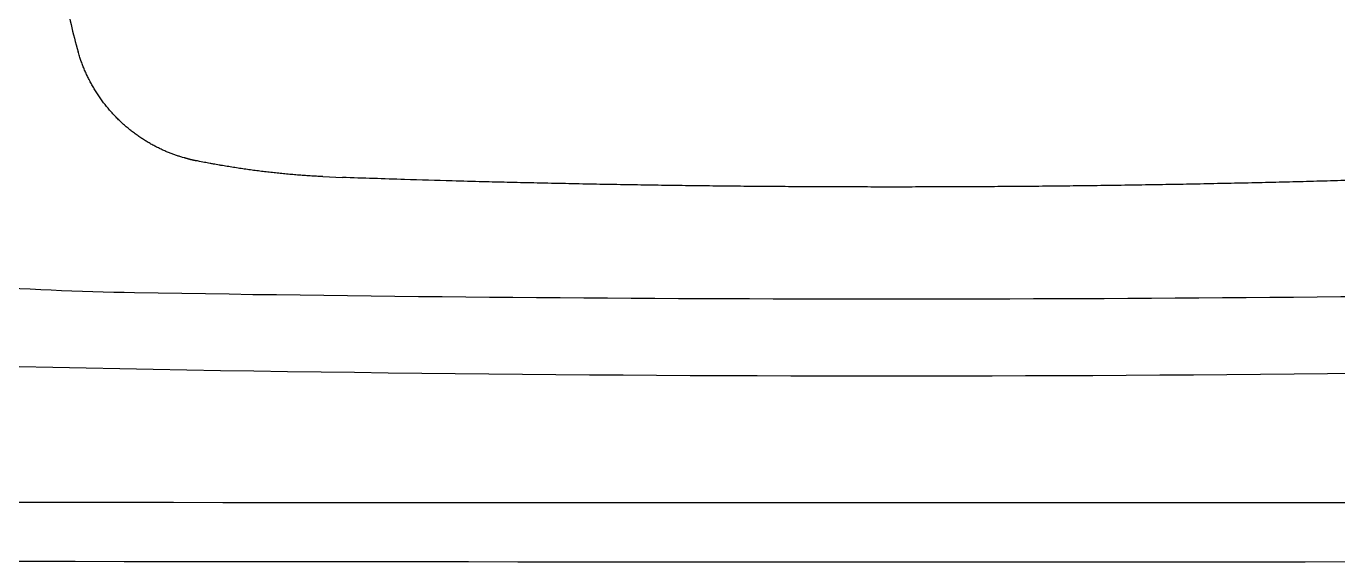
# Model space of a CAD drawing. Extents: x 408 to 498, y 628 to 778.
# Drawn here: x 450.125 to 454.43, y 645.318 to 647.078 of the extents above; entities that cross this region are included whole.
import ezdxf

# ---------------------------------------------------------------- set-up
doc = ezdxf.new("R2010")
doc.units = 0
doc.header["$MEASUREMENT"] = 0
doc.layers.add('1', color=4, linetype='Continuous')

# ---------------------------------------------------------------- blocks, each defined once
blk = doc.blocks.new('HSSCP')
at = {"layer": '1', "color": 4}
for points in [[(-2.6688, -2.0789), (-2.6698, -2.0754)], [(-1.8022, -2.4894), (-1.8668, -2.4864)]]:
    blk.add_lwpolyline(points, dxfattribs=at)
at = {"layer": '1', "color": 3}
for centre, radius, start, end in [((-2.3216, 6.8379), 9.7055, 262.56538, 269.03898), ((0, 144.4612), 147.3484, 269.033917, 270.966083)]:
    blk.add_arc(centre, radius, start, end, dxfattribs=at)
at = {"layer": '1', "color": 4}
for points in [[(-2.71, -1.8945), (-2.7006, -1.9556), (-2.6872, -2.0161), (-2.6698, -2.0754)], [(-3.524, -3.094), (-1.1751, -3.1553), (1.1751, -3.1553), (3.524, -3.094)]]:
    blk.add_open_spline(points, degree=3, dxfattribs=at)
for points, knots in [([(-2.3212, -2.4238), (-2.3212, -2.4238), (-2.3268, -2.4223), (-2.3268, -2.4223), (-2.3287, -2.4217), (-2.3306, -2.4212), (-2.3325, -2.4206), (-2.3344, -2.4201), (-2.3363, -2.4195), (-2.3382, -2.4189), (-2.3401, -2.4183), (-2.342, -2.4177), (-2.3439, -2.4171), (-2.3458, -2.4165), (-2.3478, -2.4158), (-2.3497, -2.4152), (-2.3516, -2.4145), (-2.3536, -2.4138), (-2.3555, -2.4131), (-2.3574, -2.4124), (-2.3594, -2.4117), (-2.3613, -2.411), (-2.3633, -2.4102), (-2.3653, -2.4095), (-2.3672, -2.4087), (-2.3692, -2.408), (-2.3712, -2.4072), (-2.3731, -2.4064), (-2.3751, -2.4056), (-2.3771, -2.4048), (-2.3791, -2.4039), (-2.3811, -2.4031), (-2.3831, -2.4022), (-2.3851, -2.4014), (-2.3871, -2.4005), (-2.3891, -2.3996), (-2.3911, -2.3987), (-2.3931, -2.3978), (-2.3951, -2.3968), (-2.3971, -2.3959), (-2.3991, -2.3949), (-2.4011, -2.394), (-2.4031, -2.393), (-2.4052, -2.392), (-2.4072, -2.391), (-2.4092, -2.39), (-2.4112, -2.389), (-2.4133, -2.3879), (-2.4153, -2.3869), (-2.4173, -2.3858), (-2.4194, -2.3847), (-2.4214, -2.3836), (-2.4234, -2.3825), (-2.4254, -2.3814), (-2.4275, -2.3803), (-2.4295, -2.3792), (-2.4316, -2.378), (-2.4336, -2.3768), (-2.4356, -2.3757), (-2.4377, -2.3745), (-2.4397, -2.3733), (-2.4417, -2.3721), (-2.4438, -2.3708), (-2.4458, -2.3696), (-2.4478, -2.3683), (-2.4499, -2.3671), (-2.4519, -2.3658), (-2.4539, -2.3645), (-2.456, -2.3632), (-2.458, -2.3619), (-2.46, -2.3606), (-2.462, -2.3592), (-2.4641, -2.3579), (-2.4661, -2.3565), (-2.4681, -2.3552), (-2.4701, -2.3538), (-2.4721, -2.3524), (-2.4741, -2.351), (-2.4761, -2.3495), (-2.4781, -2.3481), (-2.4802, -2.3467), (-2.4821, -2.3452), (-2.4841, -2.3437), (-2.4861, -2.3423), (-2.4881, -2.3408), (-2.4901, -2.3393), (-2.4921, -2.3377), (-2.494, -2.3362), (-2.496, -2.3347), (-2.498, -2.3331), (-2.4999, -2.3315), (-2.5019, -2.33), (-2.5039, -2.3284), (-2.5058, -2.3268), (-2.5077, -2.3251), (-2.5097, -2.3235), (-2.5116, -2.3219), (-2.5135, -2.3202), (-2.5154, -2.3186), (-2.5173, -2.3169), (-2.5193, -2.3152), (-2.5212, -2.3135), (-2.5231, -2.3118), (-2.5249, -2.3101), (-2.5268, -2.3083), (-2.5287, -2.3066), (-2.5306, -2.3048), (-2.5324, -2.3031), (-2.5343, -2.3013), (-2.5361, -2.2995), (-2.5379, -2.2977), (-2.5398, -2.2959), (-2.5416, -2.294), (-2.5434, -2.2922), (-2.5452, -2.2903), (-2.547, -2.2885), (-2.5488, -2.2866), (-2.5506, -2.2847), (-2.5523, -2.2828), (-2.5541, -2.2809), (-2.5559, -2.279), (-2.5576, -2.2771), (-2.5593, -2.2751), (-2.5611, -2.2732), (-2.5628, -2.2712), (-2.5645, -2.2693), (-2.5662, -2.2673), (-2.5679, -2.2653), (-2.5696, -2.2633), (-2.5712, -2.2613), (-2.5729, -2.2593), (-2.5746, -2.2573), (-2.5762, -2.2553), (-2.5779, -2.2532), (-2.5795, -2.2512), (-2.5811, -2.2491), (-2.5827, -2.2471), (-2.5843, -2.245), (-2.5859, -2.2429), (-2.5874, -2.2408), (-2.589, -2.2387), (-2.5906, -2.2366), (-2.5921, -2.2345), (-2.5936, -2.2324), (-2.5952, -2.2303), (-2.5967, -2.2281), (-2.5982, -2.226), (-2.5996, -2.2239), (-2.6011, -2.2217), (-2.6026, -2.2195), (-2.604, -2.2174), (-2.6055, -2.2152), (-2.6069, -2.213), (-2.6083, -2.2108), (-2.6097, -2.2086), (-2.6111, -2.2064), (-2.6125, -2.2042), (-2.6139, -2.202), (-2.6152, -2.1998), (-2.6166, -2.1976), (-2.6179, -2.1953), (-2.6192, -2.1931), (-2.6205, -2.1909), (-2.6218, -2.1886), (-2.6231, -2.1864), (-2.6244, -2.1841), (-2.6257, -2.1819), (-2.6269, -2.1796), (-2.6281, -2.1773), (-2.6294, -2.175), (-2.6306, -2.1728), (-2.6318, -2.1705), (-2.633, -2.1682), (-2.6341, -2.1659), (-2.6353, -2.1636), (-2.6364, -2.1613), (-2.6376, -2.1589), (-2.6387, -2.1566), (-2.6398, -2.1543), (-2.6409, -2.152), (-2.642, -2.1497), (-2.6431, -2.1473), (-2.6441, -2.145), (-2.6452, -2.1427), (-2.6462, -2.1403), (-2.6473, -2.138), (-2.6483, -2.1356), (-2.6493, -2.1332), (-2.6503, -2.1307), (-2.6513, -2.1283), (-2.6522, -2.126), (-2.6532, -2.1237), (-2.6541, -2.1214), (-2.6549, -2.1193), (-2.6557, -2.1172), (-2.6565, -2.1152), (-2.6575, -2.1125), (-2.6585, -2.1098), (-2.6594, -2.1071), (-2.6609, -2.1029), (-2.6623, -2.0988), (-2.6636, -2.0946), (-2.6654, -2.0891), (-2.6671, -2.0836), (-2.6688, -2.0781)], [0, 0, 0, 0, 1, 1, 1, 2, 2, 2, 3, 3, 3, 4, 4, 4, 5, 5, 5, 6, 6, 6, 7, 7, 7, 8, 8, 8, 9, 9, 9, 10, 10, 10, 11, 11, 11, 12, 12, 12, 13, 13, 13, 14, 14, 14, 15, 15, 15, 16, 16, 16, 17, 17, 17, 18, 18, 18, 19, 19, 19, 20, 20, 20, 21, 21, 21, 22, 22, 22, 23, 23, 23, 24, 24, 24, 25, 25, 25, 26, 26, 26, 27, 27, 27, 28, 28, 28, 29, 29, 29, 30, 30, 30, 31, 31, 31, 32, 32, 32, 33, 33, 33, 34, 34, 34, 35, 35, 35, 36, 36, 36, 37, 37, 37, 38, 38, 38, 39, 39, 39, 40, 40, 40, 41, 41, 41, 42, 42, 42, 43, 43, 43, 44, 44, 44, 45, 45, 45, 46, 46, 46, 47, 47, 47, 48, 48, 48, 49, 49, 49, 50, 50, 50, 51, 51, 51, 52, 52, 52, 53, 53, 53, 54, 54, 54, 55, 55, 55, 56, 56, 56, 57, 57, 57, 58, 58, 58, 59, 59, 59, 60, 60, 60, 61, 61, 61, 62, 62, 62, 63, 63, 63, 64, 64, 64, 65, 65, 65, 66, 66, 66, 67, 67, 67, 68, 68, 68, 68]), ([(-2.2775, -2.4343), (-2.2775, -2.4343), (-2.2786, -2.4342), (-2.2786, -2.4342), (-2.2789, -2.4341), (-2.2793, -2.4341), (-2.2796, -2.434), (-2.28, -2.434), (-2.2803, -2.4339), (-2.2807, -2.4339), (-2.281, -2.4338), (-2.2814, -2.4338), (-2.2818, -2.4337), (-2.2821, -2.4337), (-2.2825, -2.4336), (-2.2828, -2.4335), (-2.2832, -2.4335), (-2.2835, -2.4334), (-2.2839, -2.4334), (-2.2843, -2.4333), (-2.2846, -2.4332), (-2.285, -2.4332), (-2.2853, -2.4331), (-2.2857, -2.433), (-2.286, -2.433), (-2.2864, -2.4329), (-2.2868, -2.4329), (-2.2871, -2.4328), (-2.2875, -2.4327), (-2.2878, -2.4327), (-2.2882, -2.4326), (-2.2886, -2.4325), (-2.2889, -2.4324), (-2.2893, -2.4324), (-2.2896, -2.4323), (-2.29, -2.4322), (-2.2904, -2.4322), (-2.2907, -2.4321), (-2.2911, -2.432), (-2.2914, -2.4319), (-2.2918, -2.4319), (-2.2922, -2.4318), (-2.2925, -2.4317), (-2.2929, -2.4316), (-2.2932, -2.4316), (-2.2936, -2.4315), (-2.294, -2.4314), (-2.2943, -2.4313), (-2.2947, -2.4312), (-2.2951, -2.4312), (-2.2954, -2.4311), (-2.2958, -2.431), (-2.2961, -2.4309), (-2.2965, -2.4308), (-2.2969, -2.4308), (-2.2972, -2.4307), (-2.2976, -2.4306), (-2.298, -2.4305), (-2.2983, -2.4304), (-2.2987, -2.4303), (-2.2991, -2.4302), (-2.2994, -2.4302), (-2.2998, -2.4301), (-2.3002, -2.43), (-2.3005, -2.4299), (-2.3009, -2.4298), (-2.3012, -2.4297), (-2.3016, -2.4296), (-2.302, -2.4295), (-2.3023, -2.4294), (-2.3027, -2.4293), (-2.3031, -2.4292), (-2.3034, -2.4291), (-2.3038, -2.429), (-2.3042, -2.4289), (-2.3045, -2.4288), (-2.3049, -2.4287), (-2.3053, -2.4286), (-2.3056, -2.4286), (-2.306, -2.4284), (-2.3064, -2.4284), (-2.3067, -2.4282), (-2.3071, -2.4281), (-2.3075, -2.428), (-2.3079, -2.4279), (-2.3082, -2.4278), (-2.3086, -2.4277), (-2.309, -2.4276), (-2.3093, -2.4275), (-2.3097, -2.4274), (-2.3101, -2.4273), (-2.3104, -2.4272), (-2.3108, -2.4271), (-2.3112, -2.427), (-2.3116, -2.4269), (-2.3119, -2.4268), (-2.3123, -2.4266), (-2.3127, -2.4265), (-2.3131, -2.4264), (-2.3134, -2.4263), (-2.3138, -2.4262), (-2.3142, -2.4261), (-2.3145, -2.426), (-2.3148, -2.4259), (-2.3152, -2.4258), (-2.3155, -2.4257), (-2.3159, -2.4255), (-2.3163, -2.4254), (-2.3168, -2.4253), (-2.3174, -2.4251), (-2.3181, -2.4248), (-2.3187, -2.4246), (-2.3195, -2.4243), (-2.3204, -2.4241), (-2.3212, -2.4238)], [0, 0, 0, 0, 1, 1, 1, 2, 2, 2, 3, 3, 3, 4, 4, 4, 5, 5, 5, 6, 6, 6, 7, 7, 7, 8, 8, 8, 9, 9, 9, 10, 10, 10, 11, 11, 11, 12, 12, 12, 13, 13, 13, 14, 14, 14, 15, 15, 15, 16, 16, 16, 17, 17, 17, 18, 18, 18, 19, 19, 19, 20, 20, 20, 21, 21, 21, 22, 22, 22, 23, 23, 23, 24, 24, 24, 25, 25, 25, 26, 26, 26, 27, 27, 27, 28, 28, 28, 29, 29, 29, 30, 30, 30, 31, 31, 31, 32, 32, 32, 33, 33, 33, 34, 34, 34, 35, 35, 35, 36, 36, 36, 37, 37, 37, 38, 38, 38, 38]), ([(-1.8668, -2.4856), (-1.8668, -2.4856), (-1.8771, -2.4851), (-1.8771, -2.4851), (-1.8806, -2.4849), (-1.884, -2.4847), (-1.8875, -2.4845), (-1.8909, -2.4843), (-1.8943, -2.4841), (-1.8978, -2.4839), (-1.9012, -2.4837), (-1.9047, -2.4835), (-1.9081, -2.4833), (-1.9116, -2.4831), (-1.915, -2.4828), (-1.9184, -2.4826), (-1.9219, -2.4823), (-1.9253, -2.4821), (-1.9288, -2.4819), (-1.9322, -2.4816), (-1.9357, -2.4814), (-1.9391, -2.4811), (-1.9425, -2.4808), (-1.946, -2.4806), (-1.9494, -2.4803), (-1.9529, -2.48), (-1.9563, -2.4797), (-1.9597, -2.4794), (-1.9632, -2.4792), (-1.9666, -2.4789), (-1.97, -2.4786), (-1.9735, -2.4783), (-1.9769, -2.478), (-1.9804, -2.4777), (-1.9838, -2.4773), (-1.9872, -2.477), (-1.9907, -2.4767), (-1.9941, -2.4764), (-1.9975, -2.476), (-2.001, -2.4757), (-2.0044, -2.4754), (-2.0078, -2.475), (-2.0113, -2.4747), (-2.0147, -2.4743), (-2.0181, -2.474), (-2.0216, -2.4736), (-2.025, -2.4732), (-2.0284, -2.4729), (-2.0319, -2.4725), (-2.0353, -2.4721), (-2.0387, -2.4717), (-2.0421, -2.4713), (-2.0456, -2.4709), (-2.049, -2.4705), (-2.0524, -2.4701), (-2.0559, -2.4697), (-2.0593, -2.4693), (-2.0627, -2.4689), (-2.0661, -2.4685), (-2.0696, -2.4681), (-2.073, -2.4677), (-2.0764, -2.4672), (-2.0798, -2.4668), (-2.0833, -2.4664), (-2.0867, -2.4659), (-2.0901, -2.4655), (-2.0935, -2.465), (-2.097, -2.4646), (-2.1004, -2.4641), (-2.1038, -2.4636), (-2.1072, -2.4632), (-2.1106, -2.4627), (-2.1141, -2.4622), (-2.1175, -2.4617), (-2.1209, -2.4613), (-2.1243, -2.4608), (-2.1277, -2.4603), (-2.1312, -2.4598), (-2.1346, -2.4593), (-2.138, -2.4588), (-2.1414, -2.4582), (-2.1448, -2.4577), (-2.1482, -2.4572), (-2.1516, -2.4567), (-2.155, -2.4562), (-2.1585, -2.4556), (-2.1619, -2.4551), (-2.1653, -2.4546), (-2.1687, -2.454), (-2.1721, -2.4535), (-2.1755, -2.4529), (-2.1789, -2.4524), (-2.1823, -2.4518), (-2.1857, -2.4512), (-2.1891, -2.4507), (-2.1925, -2.4501), (-2.196, -2.4495), (-2.1995, -2.4489), (-2.203, -2.4483), (-2.2065, -2.4477), (-2.2098, -2.4471), (-2.2131, -2.4465), (-2.2164, -2.4459), (-2.2194, -2.4454), (-2.2223, -2.4449), (-2.2253, -2.4444), (-2.2291, -2.4437), (-2.233, -2.4429), (-2.2368, -2.4422), (-2.2427, -2.4411), (-2.2485, -2.44), (-2.2544, -2.4388), (-2.2621, -2.4374), (-2.2698, -2.4359), (-2.2775, -2.4343)], [0, 0, 0, 0, 1, 1, 1, 2, 2, 2, 3, 3, 3, 4, 4, 4, 5, 5, 5, 6, 6, 6, 7, 7, 7, 8, 8, 8, 9, 9, 9, 10, 10, 10, 11, 11, 11, 12, 12, 12, 13, 13, 13, 14, 14, 14, 15, 15, 15, 16, 16, 16, 17, 17, 17, 18, 18, 18, 19, 19, 19, 20, 20, 20, 21, 21, 21, 22, 22, 22, 23, 23, 23, 24, 24, 24, 25, 25, 25, 26, 26, 26, 27, 27, 27, 28, 28, 28, 29, 29, 29, 30, 30, 30, 31, 31, 31, 32, 32, 32, 33, 33, 33, 34, 34, 34, 35, 35, 35, 36, 36, 36, 37, 37, 37, 38, 38, 38, 38]), ([(1.8022, -2.4886), (1.8022, -2.4886), (1.7121, -2.4916), (1.7121, -2.4916), (1.6821, -2.4926), (1.652, -2.4936), (1.622, -2.4945), (1.592, -2.4954), (1.5619, -2.4963), (1.5319, -2.4972), (1.5019, -2.4981), (1.4718, -2.499), (1.4418, -2.4998), (1.4117, -2.5006), (1.3817, -2.5014), (1.3517, -2.5022), (1.3216, -2.503), (1.2916, -2.5038), (1.2616, -2.5045), (1.2315, -2.5052), (1.2015, -2.5059), (1.1714, -2.5066), (1.1414, -2.5073), (1.1114, -2.5079), (1.0813, -2.5085), (1.0513, -2.5092), (1.0213, -2.5098), (0.9912, -2.5103), (0.9612, -2.5109), (0.9312, -2.5115), (0.9011, -2.512), (0.8711, -2.5125), (0.841, -2.513), (0.811, -2.5134), (0.781, -2.5139), (0.7509, -2.5144), (0.7209, -2.5148), (0.6909, -2.5152), (0.6608, -2.5156), (0.6308, -2.5159), (0.6007, -2.5163), (0.5707, -2.5166), (0.5407, -2.517), (0.5106, -2.5173), (0.4806, -2.5176), (0.4506, -2.5178), (0.4205, -2.5181), (0.3905, -2.5183), (0.3604, -2.5185), (0.3304, -2.5187), (0.3004, -2.5189), (0.2703, -2.5191), (0.2403, -2.5192), (0.2103, -2.5193), (0.1802, -2.5195), (0.1502, -2.5196), (0.1201, -2.5196), (0.0901, -2.5197), (0.0601, -2.5197), (0.03, -2.5198), (0, -2.5198), (-0.03, -2.5198), (-0.0601, -2.5197), (-0.0901, -2.5197), (-0.1202, -2.5196), (-0.1502, -2.5196), (-0.1802, -2.5195), (-0.2103, -2.5193), (-0.2403, -2.5192), (-0.2703, -2.5191), (-0.3004, -2.5189), (-0.3304, -2.5187), (-0.3604, -2.5185), (-0.3905, -2.5183), (-0.4205, -2.5181), (-0.4506, -2.5178), (-0.4806, -2.5176), (-0.5106, -2.5173), (-0.5407, -2.517), (-0.5707, -2.5166), (-0.6007, -2.5163), (-0.6307, -2.5159), (-0.6608, -2.5156), (-0.6908, -2.5152), (-0.7209, -2.5148), (-0.751, -2.5144), (-0.7811, -2.5139), (-0.8112, -2.5134), (-0.8412, -2.513), (-0.8711, -2.5125), (-0.9011, -2.512), (-0.9309, -2.5115), (-0.9607, -2.5109), (-0.9905, -2.5104), (-1.0208, -2.5098), (-1.0511, -2.5092), (-1.0813, -2.5085), (-1.1123, -2.5079), (-1.1433, -2.5072), (-1.1743, -2.5065), (-1.2034, -2.5058), (-1.2325, -2.5052), (-1.2616, -2.5045), (-1.2879, -2.5039), (-1.3142, -2.5032), (-1.3405, -2.5026), (-1.3742, -2.5017), (-1.408, -2.5008), (-1.4418, -2.4998), (-1.4938, -2.4983), (-1.5458, -2.4967), (-1.5978, -2.4951), (-1.666, -2.493), (-1.7341, -2.4908), (-1.8022, -2.4886)], [0, 0, 0, 0, 1, 1, 1, 2, 2, 2, 3, 3, 3, 4, 4, 4, 5, 5, 5, 6, 6, 6, 7, 7, 7, 8, 8, 8, 9, 9, 9, 10, 10, 10, 11, 11, 11, 12, 12, 12, 13, 13, 13, 14, 14, 14, 15, 15, 15, 16, 16, 16, 17, 17, 17, 18, 18, 18, 19, 19, 19, 20, 20, 20, 21, 21, 21, 22, 22, 22, 23, 23, 23, 24, 24, 24, 25, 25, 25, 26, 26, 26, 27, 27, 27, 28, 28, 28, 29, 29, 29, 30, 30, 30, 31, 31, 31, 32, 32, 32, 33, 33, 33, 34, 34, 34, 35, 35, 35, 36, 36, 36, 37, 37, 37, 38, 38, 38, 38])]:
    blk.add_open_spline(points, degree=3, knots=knots, dxfattribs=at)
blk = doc.blocks.new('2018 PULSE')
at = {"color": 7, "linetype": 'Continuous', "lineweight": 25}
blk.add_open_spline([(34.394, 0.1967), (37.8393, 0.1808), (41.2847, 0.1732), (48.1753, 0.1732), (51.6207, 0.1808), (55.066, 0.1967)], degree=3, knots=[0, 0, 0, 0, 0.5, 0.5, 1, 1, 1, 1], dxfattribs=at)
at = {"layer": '1', "linetype": 'Continuous', "lineweight": 25}
for points in [[(55.0651, 0.3871), (51.6201, 0.3731), (48.175, 0.3664), (41.2849, 0.3664), (37.8399, 0.3731), (34.3949, 0.3871)], [(34.394, 0.1967), (37.8393, 0.1808), (41.2847, 0.1732), (48.1753, 0.1732), (51.6207, 0.1808), (55.066, 0.1967)]]:
    blk.add_open_spline(points, degree=3, knots=[0, 0, 0, 0, 0.5, 0.5, 1, 1, 1, 1], dxfattribs=at)
at = {"layer": '1', "color": 3}
blk.add_blockref('HSSCP', (44.6643, 3.924), dxfattribs=at)

msp = doc.modelspace()

# ---------------------------------------------------------------- block references
at = {"layer": '1'}
msp.add_blockref('2018 PULSE', (408.3007, 645.1452), dxfattribs=at)

doc.saveas('drawing.dxf')
